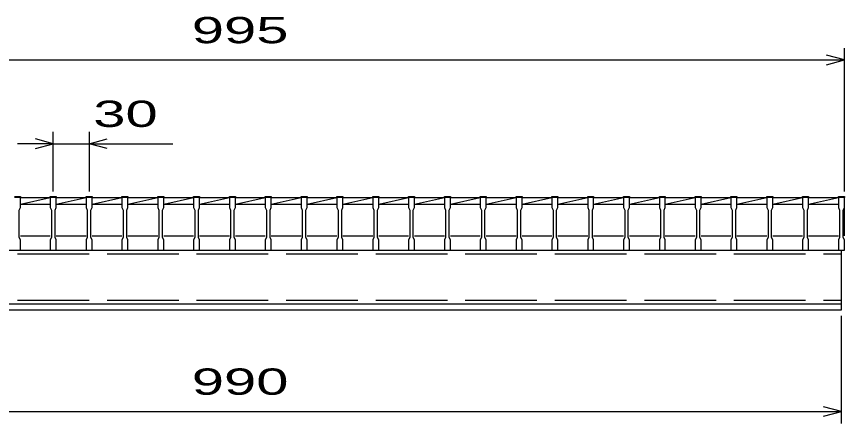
# Model space of a CAD drawing. Units: millimetres, scale not verified. Extents: x -1820 to 1731, y -1282 to 1054.
# Drawn here: x -1117 to -424, y -682 to -341 of the extents above; entities that cross this region are included whole.
import ezdxf
from ezdxf.enums import TextEntityAlignment as Align

# ---------------------------------------------------------------- set-up
doc = ezdxf.new("R2010")
doc.units = ezdxf.units.MM
doc.header["$LTSCALE"] = 10
doc.linetypes.add('DASHED', pattern=[7.5, 6, -1.5])
doc.layers.add('16', color=3, linetype='Continuous', lineweight=25)
doc.layers.add('22', color=4, linetype='Continuous', lineweight=25)
doc.styles.add('ベクトル', font='')
doc.styles.get('ベクトル').set_extended_font_data('ベクトル')

msp = doc.modelspace()

# ---------------------------------------------------------------- linework, layer by layer
at = {"layer": '16'}
for p, q in [((-1119, -491.8), (-1114, -491.8)), ((-1114, -491.8), (-1114, -492.5)), ((-1089, -492.5), (-1089, -491.8)), ((-1089, -491.8), (-1084, -491.8)), ((-1084, -491.8), (-1084, -492.5)), ((-1059, -492.5), (-1059, -491.8)), ((-1059, -491.8), (-1054, -491.8)), ((-1054, -491.8), (-1054, -492.5)), ((-1029, -492.5), (-1029, -491.8)), ((-1029, -491.8), (-1024, -491.8)), ((-1024, -491.8), (-1024, -492.5)), ((-999, -492.5), (-999, -491.8)), ((-999, -491.8), (-994, -491.8)), ((-994, -491.8), (-994, -492.5)), ((-969, -492.5), (-969, -491.8)), ((-969, -491.8), (-964, -491.8)), ((-964, -491.8), (-964, -492.5)), ((-939, -492.5), (-939, -491.8)), ((-939, -491.8), (-934, -491.8)), ((-934, -491.8), (-934, -492.5)), ((-909, -492.5), (-909, -491.8)), ((-909, -491.8), (-904, -491.8)), ((-904, -491.8), (-904, -492.5)), ((-879, -492.5), (-879, -491.8)), ((-879, -491.8), (-874, -491.8)), ((-874, -491.8), (-874, -492.5)), ((-849, -492.5), (-849, -491.8)), ((-849, -491.8), (-844, -491.8)), ((-844, -491.8), (-844, -492.5)), ((-819, -492.5), (-819, -491.8)), ((-819, -491.8), (-814, -491.8)), ((-814, -491.8), (-814, -492.5)), ((-789, -492.5), (-789, -491.8)), ((-789, -491.8), (-784, -491.8)), ((-784, -491.8), (-784, -492.5)), ((-759, -492.5), (-759, -491.8)), ((-759, -491.8), (-754, -491.8)), ((-754, -491.8), (-754, -492.5)), ((-729, -492.5), (-729, -491.8)), ((-729, -491.8), (-724, -491.8)), ((-724, -491.8), (-724, -492.5)), ((-699, -492.5), (-699, -491.8)), ((-699, -491.8), (-694, -491.8)), ((-694, -491.8), (-694, -492.5)), ((-669, -492.5), (-669, -491.8)), ((-669, -491.8), (-664, -491.8)), ((-664, -491.8), (-664, -492.5)), ((-639, -492.5), (-639, -491.8)), ((-639, -491.8), (-634, -491.8)), ((-634, -491.8), (-634, -492.5)), ((-609, -492.5), (-609, -491.8)), ((-609, -491.8), (-604, -491.8)), ((-604, -491.8), (-604, -492.5)), ((-579, -492.5), (-579, -491.8)), ((-579, -491.8), (-574, -491.8)), ((-574, -491.8), (-574, -492.5)), ((-549, -492.5), (-549, -491.8)), ((-549, -491.8), (-544, -491.8)), ((-544, -491.8), (-544, -492.5)), ((-519, -492.5), (-519, -491.8)), ((-519, -491.8), (-514, -491.8)), ((-514, -491.8), (-514, -492.5)), ((-489, -492.5), (-489, -491.8)), ((-489, -491.8), (-484, -491.8)), ((-484, -491.8), (-484, -492.5)), ((-459, -492.5), (-459, -491.8)), ((-459, -491.8), (-454, -491.8)), ((-454, -491.8), (-454, -492.5)), ((-429, -492.5), (-429, -491.8)), ((-429, -491.8), (-424, -491.8)), ((-424, -491.8), (-424, -492.5)), ((-1114, -492.5), (-1119, -492.5)), ((-1114, -501), (-1114, -492.5)), ((-1114, -492.5), (-1089, -492.5)), ((-1114, -498), (-1089, -492.5)), ((-1114, -498), (-1089, -498)), ((-1089, -492.5), (-1089, -501)), ((-1084, -492.5), (-1089, -492.5)), ((-1084, -501), (-1084, -492.5)), ((-1084, -492.5), (-1059, -492.5)), ((-1084, -498), (-1059, -492.5)), ((-1084, -498), (-1059, -498)), ((-1059, -492.5), (-1059, -501)), ((-1054, -492.5), (-1059, -492.5)), ((-1054, -501), (-1054, -492.5)), ((-1054, -492.5), (-1029, -492.5)), ((-1054, -498), (-1029, -492.5)), ((-1054, -498), (-1029, -498)), ((-1029, -492.5), (-1029, -501)), ((-1024, -492.5), (-1029, -492.5)), ((-1024, -501), (-1024, -492.5)), ((-1024, -492.5), (-999, -492.5)), ((-1024, -498), (-999, -492.5)), ((-1024, -498), (-999, -498)), ((-999, -492.5), (-999, -501)), ((-994, -492.5), (-999, -492.5)), ((-994, -501), (-994, -492.5)), ((-994, -492.5), (-969, -492.5)), ((-994, -498), (-969, -492.5)), ((-994, -498), (-969, -498)), ((-969, -492.5), (-969, -501)), ((-964, -492.5), (-969, -492.5)), ((-964, -501), (-964, -492.5)), ((-964, -492.5), (-939, -492.5)), ((-964, -498), (-939, -492.5)), ((-964, -498), (-939, -498)), ((-939, -492.5), (-939, -501)), ((-934, -492.5), (-939, -492.5)), ((-934, -501), (-934, -492.5)), ((-934, -492.5), (-909, -492.5)), ((-934, -498), (-909, -492.5)), ((-934, -498), (-909, -498)), ((-909, -492.5), (-909, -501)), ((-904, -492.5), (-909, -492.5)), ((-904, -501), (-904, -492.5)), ((-904, -492.5), (-879, -492.5)), ((-904, -498), (-879, -492.5)), ((-904, -498), (-879, -498)), ((-879, -492.5), (-879, -501)), ((-874, -492.5), (-879, -492.5)), ((-874, -501), (-874, -492.5)), ((-874, -492.5), (-849, -492.5)), ((-874, -498), (-849, -492.5)), ((-874, -498), (-849, -498)), ((-849, -492.5), (-849, -501)), ((-844, -492.5), (-849, -492.5)), ((-844, -501), (-844, -492.5)), ((-844, -492.5), (-819, -492.5)), ((-844, -498), (-819, -492.5)), ((-844, -498), (-819, -498)), ((-819, -492.5), (-819, -501)), ((-814, -492.5), (-819, -492.5)), ((-814, -501), (-814, -492.5)), ((-814, -492.5), (-789, -492.5)), ((-814, -498), (-789, -492.5)), ((-814, -498), (-789, -498)), ((-789, -492.5), (-789, -501)), ((-784, -492.5), (-789, -492.5)), ((-784, -501), (-784, -492.5)), ((-784, -492.5), (-759, -492.5)), ((-784, -498), (-759, -492.5)), ((-784, -498), (-759, -498)), ((-759, -492.5), (-759, -501)), ((-754, -492.5), (-759, -492.5)), ((-754, -501), (-754, -492.5)), ((-754, -492.5), (-729, -492.5)), ((-754, -498), (-729, -492.5)), ((-754, -498), (-729, -498)), ((-729, -492.5), (-729, -501)), ((-724, -492.5), (-729, -492.5)), ((-724, -501), (-724, -492.5)), ((-724, -492.5), (-699, -492.5)), ((-724, -498), (-699, -492.5)), ((-724, -498), (-699, -498)), ((-699, -492.5), (-699, -501)), ((-694, -492.5), (-699, -492.5)), ((-694, -501), (-694, -492.5)), ((-694, -492.5), (-669, -492.5)), ((-694, -498), (-669, -492.5)), ((-694, -498), (-669, -498)), ((-669, -492.5), (-669, -501)), ((-664, -492.5), (-669, -492.5)), ((-664, -501), (-664, -492.5)), ((-664, -492.5), (-639, -492.5)), ((-664, -498), (-639, -492.5)), ((-664, -498), (-639, -498)), ((-639, -492.5), (-639, -501)), ((-634, -492.5), (-639, -492.5)), ((-634, -501), (-634, -492.5)), ((-634, -492.5), (-609, -492.5)), ((-634, -498), (-609, -492.5)), ((-634, -498), (-609, -498)), ((-609, -492.5), (-609, -501)), ((-604, -492.5), (-609, -492.5)), ((-604, -501), (-604, -492.5)), ((-604, -492.5), (-579, -492.5)), ((-604, -498), (-579, -492.5)), ((-604, -498), (-579, -498)), ((-579, -492.5), (-579, -501)), ((-574, -492.5), (-579, -492.5)), ((-574, -501), (-574, -492.5)), ((-574, -492.5), (-549, -492.5)), ((-574, -498), (-549, -492.5)), ((-574, -498), (-549, -498)), ((-549, -492.5), (-549, -501)), ((-544, -492.5), (-549, -492.5)), ((-544, -501), (-544, -492.5)), ((-544, -492.5), (-519, -492.5)), ((-544, -498), (-519, -492.5)), ((-544, -498), (-519, -498)), ((-519, -492.5), (-519, -501)), ((-514, -492.5), (-519, -492.5)), ((-514, -501), (-514, -492.5)), ((-514, -492.5), (-489, -492.5)), ((-514, -498), (-489, -492.5)), ((-514, -498), (-489, -498)), ((-489, -492.5), (-489, -501)), ((-484, -492.5), (-489, -492.5)), ((-484, -501), (-484, -492.5)), ((-484, -492.5), (-459, -492.5)), ((-484, -498), (-459, -492.5)), ((-484, -498), (-459, -498)), ((-459, -492.5), (-459, -501)), ((-454, -492.5), (-459, -492.5)), ((-454, -501), (-454, -492.5)), ((-454, -492.5), (-429, -492.5)), ((-454, -498), (-429, -492.5)), ((-454, -498), (-429, -498)), ((-429, -492.5), (-429, -501)), ((-424, -492.5), (-429, -492.5)), ((-424, -501), (-424, -492.5)), ((-424, -524.5), (-424, -492.5)), ((-1115, -503), (-1114, -501)), ((-1115, -526), (-1115, -503)), ((-1089, -501), (-1088, -503)), ((-1088, -503), (-1088, -526)), ((-1085, -503), (-1084, -501)), ((-1085, -526), (-1085, -503)), ((-1059, -501), (-1058, -503)), ((-1058, -503), (-1058, -526)), ((-1055, -503), (-1054, -501)), ((-1055, -526), (-1055, -503)), ((-1029, -501), (-1028, -503)), ((-1028, -503), (-1028, -526)), ((-1025, -503), (-1024, -501)), ((-1025, -526), (-1025, -503)), ((-999, -501), (-998, -503)), ((-998, -503), (-998, -526)), ((-995, -503), (-994, -501)), ((-995, -526), (-995, -503)), ((-969, -501), (-968, -503)), ((-968, -503), (-968, -526)), ((-965, -503), (-964, -501)), ((-965, -526), (-965, -503)), ((-939, -501), (-938, -503)), ((-938, -503), (-938, -526)), ((-935, -503), (-934, -501)), ((-935, -526), (-935, -503)), ((-909, -501), (-908, -503)), ((-908, -503), (-908, -526)), ((-905, -503), (-904, -501)), ((-905, -526), (-905, -503)), ((-879, -501), (-878, -503)), ((-878, -503), (-878, -526)), ((-875, -503), (-874, -501)), ((-875, -526), (-875, -503)), ((-849, -501), (-848, -503)), ((-848, -503), (-848, -526)), ((-845, -503), (-844, -501)), ((-845, -526), (-845, -503)), ((-819, -501), (-818, -503)), ((-818, -503), (-818, -526)), ((-815, -503), (-814, -501)), ((-815, -526), (-815, -503)), ((-789, -501), (-788, -503)), ((-788, -503), (-788, -526)), ((-785, -503), (-784, -501)), ((-785, -526), (-785, -503)), ((-759, -501), (-758, -503)), ((-758, -503), (-758, -526)), ((-755, -503), (-754, -501)), ((-755, -526), (-755, -503)), ((-729, -501), (-728, -503)), ((-728, -503), (-728, -526)), ((-725, -503), (-724, -501)), ((-725, -526), (-725, -503)), ((-699, -501), (-698, -503)), ((-698, -503), (-698, -526)), ((-695, -503), (-694, -501)), ((-695, -526), (-695, -503)), ((-669, -501), (-668, -503)), ((-668, -503), (-668, -526)), ((-665, -503), (-664, -501)), ((-665, -526), (-665, -503)), ((-639, -501), (-638, -503)), ((-638, -503), (-638, -526)), ((-635, -503), (-634, -501)), ((-635, -526), (-635, -503)), ((-609, -501), (-608, -503)), ((-608, -503), (-608, -526)), ((-605, -503), (-604, -501)), ((-605, -526), (-605, -503)), ((-579, -501), (-578, -503)), ((-578, -503), (-578, -526)), ((-575, -503), (-574, -501)), ((-575, -526), (-575, -503)), ((-549, -501), (-548, -503)), ((-548, -503), (-548, -526)), ((-545, -503), (-544, -501)), ((-545, -526), (-545, -503)), ((-519, -501), (-518, -503)), ((-518, -503), (-518, -526)), ((-515, -503), (-514, -501)), ((-515, -526), (-515, -503)), ((-489, -501), (-488, -503)), ((-488, -503), (-488, -526)), ((-485, -503), (-484, -501)), ((-485, -526), (-485, -503)), ((-459, -501), (-458, -503)), ((-458, -503), (-458, -526)), ((-455, -503), (-454, -501)), ((-455, -526), (-455, -503)), ((-429, -501), (-428, -503)), ((-428, -503), (-428, -526)), ((-425, -503), (-424, -501)), ((-425, -526), (-425, -503)), ((-1114, -528), (-1115, -526)), ((-1114, -524.5), (-1089, -524.5)), ((-1088, -526), (-1089, -528)), ((-1084, -528), (-1085, -526)), ((-1084, -524.5), (-1059, -524.5)), ((-1058, -526), (-1059, -528)), ((-1054, -528), (-1055, -526)), ((-1054, -524.5), (-1029, -524.5)), ((-1028, -526), (-1029, -528)), ((-1024, -528), (-1025, -526)), ((-1024, -524.5), (-999, -524.5)), ((-998, -526), (-999, -528)), ((-994, -528), (-995, -526)), ((-994, -524.5), (-969, -524.5)), ((-968, -526), (-969, -528)), ((-964, -528), (-965, -526)), ((-964, -524.5), (-939, -524.5)), ((-938, -526), (-939, -528)), ((-934, -528), (-935, -526)), ((-934, -524.5), (-909, -524.5)), ((-908, -526), (-909, -528)), ((-904, -528), (-905, -526)), ((-904, -524.5), (-879, -524.5)), ((-878, -526), (-879, -528)), ((-874, -528), (-875, -526)), ((-874, -524.5), (-849, -524.5)), ((-848, -526), (-849, -528)), ((-844, -528), (-845, -526)), ((-844, -524.5), (-819, -524.5)), ((-818, -526), (-819, -528)), ((-814, -528), (-815, -526)), ((-814, -524.5), (-789, -524.5)), ((-788, -526), (-789, -528)), ((-784, -528), (-785, -526)), ((-784, -524.5), (-759, -524.5)), ((-758, -526), (-759, -528)), ((-754, -528), (-755, -526)), ((-754, -524.5), (-729, -524.5)), ((-728, -526), (-729, -528)), ((-724, -528), (-725, -526)), ((-724, -524.5), (-699, -524.5)), ((-698, -526), (-699, -528)), ((-694, -528), (-695, -526)), ((-694, -524.5), (-669, -524.5)), ((-668, -526), (-669, -528)), ((-664, -528), (-665, -526)), ((-664, -524.5), (-639, -524.5)), ((-638, -526), (-639, -528)), ((-634, -528), (-635, -526)), ((-634, -524.5), (-609, -524.5)), ((-608, -526), (-609, -528)), ((-604, -528), (-605, -526)), ((-604, -524.5), (-579, -524.5)), ((-578, -526), (-579, -528)), ((-574, -528), (-575, -526)), ((-574, -524.5), (-549, -524.5)), ((-548, -526), (-549, -528)), ((-544, -528), (-545, -526)), ((-544, -524.5), (-519, -524.5)), ((-518, -526), (-519, -528)), ((-514, -528), (-515, -526)), ((-514, -524.5), (-489, -524.5)), ((-488, -526), (-489, -528)), ((-484, -528), (-485, -526)), ((-484, -524.5), (-459, -524.5)), ((-458, -526), (-459, -528)), ((-454, -528), (-455, -526)), ((-454, -524.5), (-429, -524.5)), ((-428, -526), (-429, -528)), ((-424, -528), (-425, -526)), ((-1114, -536.5), (-1114, -528)), ((-1089, -528), (-1089, -536.5)), ((-1084, -536.5), (-1084, -528)), ((-1059, -528), (-1059, -536.5)), ((-1054, -536.5), (-1054, -528)), ((-1029, -528), (-1029, -536.5)), ((-1024, -536.5), (-1024, -528)), ((-999, -528), (-999, -536.5)), ((-994, -536.5), (-994, -528)), ((-969, -528), (-969, -536.5)), ((-964, -536.5), (-964, -528)), ((-939, -528), (-939, -536.5)), ((-934, -536.5), (-934, -528)), ((-909, -528), (-909, -536.5)), ((-904, -536.5), (-904, -528)), ((-879, -528), (-879, -536.5)), ((-874, -536.5), (-874, -528)), ((-849, -528), (-849, -536.5)), ((-844, -536.5), (-844, -528)), ((-819, -528), (-819, -536.5)), ((-814, -536.5), (-814, -528)), ((-789, -528), (-789, -536.5)), ((-784, -536.5), (-784, -528)), ((-759, -528), (-759, -536.5)), ((-754, -536.5), (-754, -528)), ((-729, -528), (-729, -536.5)), ((-724, -536.5), (-724, -528)), ((-699, -528), (-699, -536.5)), ((-694, -536.5), (-694, -528)), ((-669, -528), (-669, -536.5)), ((-664, -536.5), (-664, -528)), ((-639, -528), (-639, -536.5)), ((-634, -536.5), (-634, -528)), ((-609, -528), (-609, -536.5)), ((-604, -536.5), (-604, -528)), ((-579, -528), (-579, -536.5)), ((-574, -536.5), (-574, -528)), ((-549, -528), (-549, -536.5)), ((-544, -536.5), (-544, -528)), ((-519, -528), (-519, -536.5)), ((-514, -536.5), (-514, -528)), ((-489, -528), (-489, -536.5)), ((-484, -536.5), (-484, -528)), ((-459, -528), (-459, -536.5)), ((-454, -536.5), (-454, -528)), ((-429, -528), (-429, -536.5)), ((-424, -536.5), (-424, -528)), ((-1416.5, -536.5), (-426.5, -536.5)), ((-1119, -536.5), (-1114, -536.5)), ((-1089, -536.5), (-1084, -536.5)), ((-1059, -536.5), (-1054, -536.5)), ((-1029, -536.5), (-1024, -536.5)), ((-999, -536.5), (-994, -536.5)), ((-969, -536.5), (-964, -536.5)), ((-939, -536.5), (-934, -536.5)), ((-909, -536.5), (-904, -536.5)), ((-879, -536.5), (-874, -536.5)), ((-849, -536.5), (-844, -536.5)), ((-819, -536.5), (-814, -536.5)), ((-789, -536.5), (-784, -536.5)), ((-759, -536.5), (-754, -536.5)), ((-729, -536.5), (-724, -536.5)), ((-699, -536.5), (-694, -536.5)), ((-669, -536.5), (-664, -536.5)), ((-639, -536.5), (-634, -536.5)), ((-609, -536.5), (-604, -536.5)), ((-579, -536.5), (-574, -536.5)), ((-549, -536.5), (-544, -536.5)), ((-519, -536.5), (-514, -536.5)), ((-489, -536.5), (-484, -536.5)), ((-459, -536.5), (-454, -536.5)), ((-429, -536.5), (-424, -536.5)), ((-426.5, -581.5), (-426.5, -536.5)), ((-1416.5, -581.5), (-426.5, -581.5)), ((-1416.5, -581.5), (-426.5, -581.5)), ((-426.5, -586.5), (-426.5, -581.5)), ((-1416.5, -586.5), (-426.5, -586.5))]:
    msp.add_line(p, q, dxfattribs=at)
at = {"layer": '16', "linetype": 'DASHED'}
for p, q in [((-1416.5, -539.7), (-426.5, -539.7)), ((-1416.5, -578.3), (-426.5, -578.3))]:
    msp.add_line(p, q, dxfattribs=at)
at = {"layer": '22'}
for p, q in [((-424, -377.5), (-439, -373.5)), ((-424, -487.5), (-424, -367.5)), ((-1419, -377.5), (-424, -377.5)), ((-439, -381.5), (-424, -377.5)), ((-1086.5, -447.5), (-1101.5, -443.5)), ((-1086.5, -487.5), (-1086.5, -437.5)), ((-1056.5, -437.5), (-1056.5, -487.5)), ((-1056.5, -447.5), (-1041.5, -443.5)), ((-1086.5, -447.5), (-1116.5, -447.5)), ((-1101.5, -451.5), (-1086.5, -447.5)), ((-1086.5, -447.5), (-1056.5, -447.5)), ((-1041.5, -451.5), (-1056.5, -447.5)), ((-1056.5, -447.5), (-986.5, -447.5)), ((-426.5, -681.5), (-426.5, -591.5)), ((-1416.5, -671.5), (-426.5, -671.5)), ((-426.5, -671.5), (-441.5, -667.5)), ((-441.5, -675.5), (-426.5, -671.5))]:
    msp.add_line(p, q, dxfattribs=at)

# ---------------------------------------------------------------- texts
at = {"layer": '22', "color": 2, "style": 'ベクトル', "width": 1.65}
for s, p in [(' 995 ', (-984, -352.5)), (' 30 ', (-1066.5, -422.5)), (' 990 ', (-984, -646.5))]:
    msp.add_text(s, height=21.99, dxfattribs=at).set_placement(p, align=Align.MIDDLE_LEFT)

doc.saveas('drawing.dxf')
